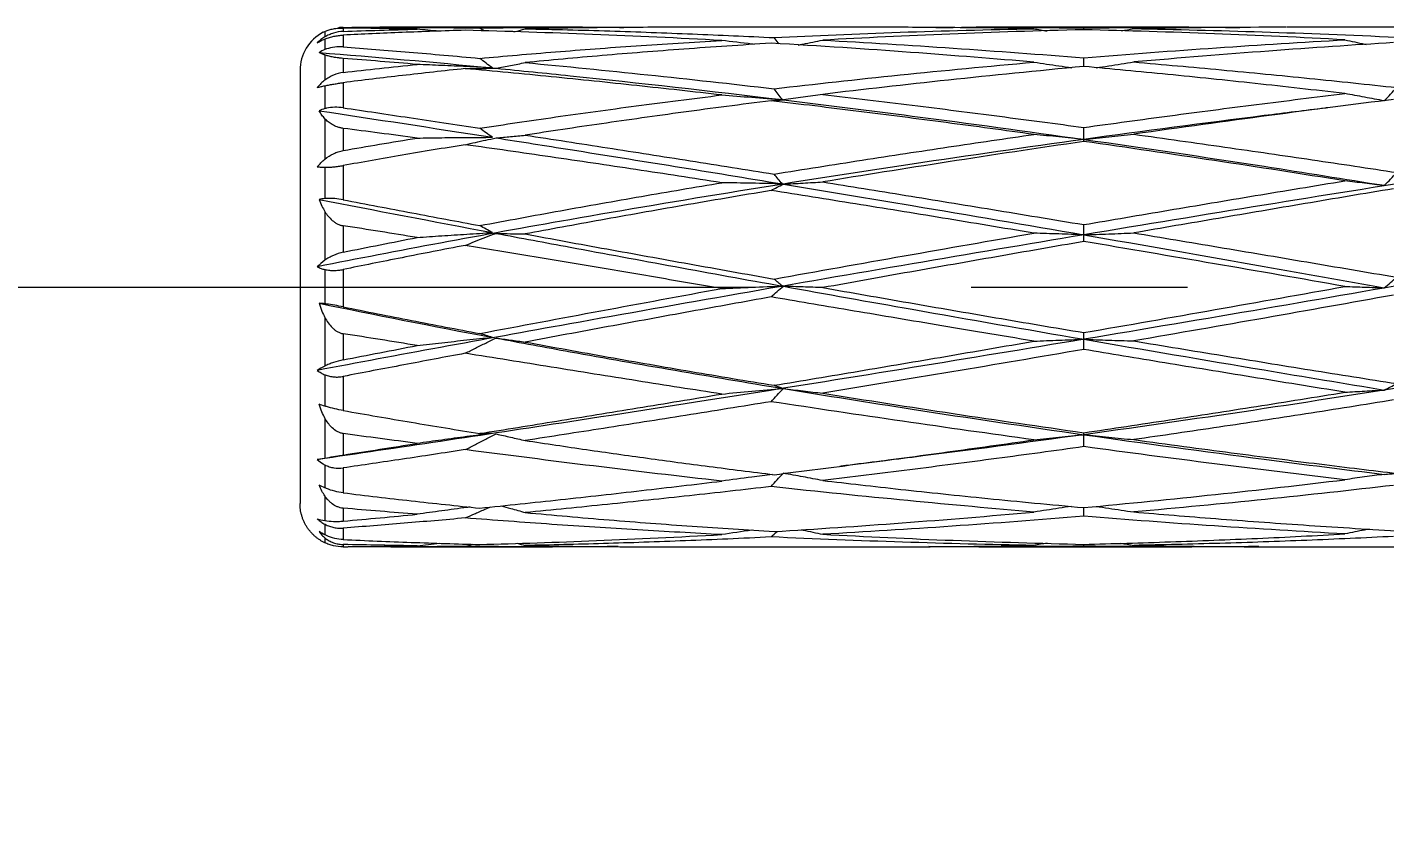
# Model space of a CAD drawing. Extents: x 1661 to 2451, y 0 to 579.
# Drawn here: x 2073.04 to 2088.73, y 518.36 to 527.72 of the extents above; entities that cross this region are included whole.
import ezdxf

# ---------------------------------------------------------------- set-up
doc = ezdxf.new("R2010")
doc.units = 0
doc.header["$LTSCALE"] = 10
doc.header["$MEASUREMENT"] = 0
doc.header["$PDMODE"] = 3
doc.header["$PDSIZE"] = -10
doc.linetypes.add('CENTER', pattern=[2, 1.25, -0.25, 0.25, -0.25])
doc.layers.get('0').update_dxf_attribs({"linetype": 'CONTINUOUS'})
doc.layers.get('DEFPOINTS').update_dxf_attribs({"linetype": 'CONTINUOUS'})
doc.layers.add('3', color=7, linetype='CONTINUOUS', true_color=0xffffff)
doc.layers.add('BODY', color=7, linetype='CONTINUOUS')
doc.styles.add('Daelim Dimension', font='')
doc.styles.get('Daelim Dimension').set_extended_font_data('나눔고딕')
doc.dimstyles.new('DEFAULT', dxfattribs={"dimscale": 2, "dimtxt": 2, "dimasz": 2, "dimexe": 0, "dimexo": 2, "dimgap": 1, "dimtad": 1, "dimdec": 0, "dimzin": 9, "dimdsep": 46, "dimtxsty": 'Daelim Dimension', "dimcen": 0.5, "dimclrd": 5, "dimclre": 5, "dimclrt": 256, "dimadec": 1, "dimazin": 0, "dimtfac": 1, "dimtdec": 0, "dimtix": 1, "dimtmove": 0, "dimatfit": 3, "dimfxl": 1, "dimtolj": 1, "dimtzin": 1, "dimlwd": 9, "dimlwe": 9, "dimarcsym": 0})

# ---------------------------------------------------------------- blocks, each defined once
blk = doc.blocks.new('*D14')
at = {"color": 5, "lineweight": 9, "ltscale": 0.5, "transparency": 16777216}
for p, q in [((2017.276, 520.671), (2017.276, 490.276)), ((2189.649, 520.674), (2189.649, 490.276)), ((2021.276, 492.276), (2185.649, 492.276))]:
    blk.add_line(p, q, dxfattribs=at)
at = {"color": 5, "ltscale": 0.5, "transparency": 16777216}
for points in [[(2021.276, 492.943), (2021.276, 491.609), (2017.276, 492.276)], [(2185.649, 492.943), (2185.649, 491.609), (2189.649, 492.276)]]:
    blk.add_solid(points, dxfattribs=at)
at = {"layer": 'DEFPOINTS', "color": 0, "ltscale": 0.5, "transparency": 16777216}
for p in [(2017.276, 524.671), (2189.649, 524.674), (2189.649, 492.276)]:
    blk.add_point(p, dxfattribs=at)
at = {"color": 7, "ltscale": 0.5, "transparency": 16777216, "insert": (2103.463, 499.67), "char_height": 10, "attachment_point": 5, "style": 'Daelim Dimension'}
blk.add_mtext('\\A1;172', dxfattribs=at)

msp = doc.modelspace()

# ---------------------------------------------------------------- linework, layer by layer
at = {"layer": '3', "color": 7, "linetype": 'Continuous', "lineweight": 18}
for p, q in [((2079.453, 527.722), (2077.112, 527.722)), ((2082.813, 527.722), (2080.533, 527.722)), ((2086.461, 527.722), (2084.004, 527.722)), ((2090.064, 527.722), (2087.589, 527.722)), ((2076.189, 527.222), (2076.189, 522.222)), ((2077.239, 521.722), (2079.106, 521.722)), ((2080.431, 521.722), (2082.906, 521.722)), ((2084.034, 521.722), (2086.497, 521.722)), ((2087.683, 521.722), (2089.962, 521.722))]:
    msp.add_line(p, q, dxfattribs=at)
at = {"layer": '3', "color": 7, "linetype": 'Continuous', "lineweight": 13}
for p, q in [((2076.476, 527.586), (2076.476, 527.464)), ((2076.689, 527.631), (2076.689, 527.496)), ((2076.689, 527.082), (2076.689, 526.792)), ((2076.476, 527.047), (2076.476, 526.782)), ((2076.689, 526.125), (2076.689, 525.73)), ((2076.476, 526.105), (2076.476, 525.743)), ((2076.476, 524.924), (2076.476, 524.528)), ((2076.689, 524.925), (2076.689, 524.493)), ((2076.476, 523.709), (2076.476, 523.346)), ((2076.689, 523.69), (2076.689, 523.296)), ((2076.476, 521.983), (2076.476, 521.86)), ((2076.689, 521.938), (2076.689, 521.806))]:
    msp.add_line(p, q, dxfattribs=at)
at = {"layer": '3', "color": 7, "linetype": 'Continuous', "lineweight": 18}
msp.add_arc((2076.689, 527.222), 0.5, 117.8775, 180, dxfattribs=at)
for points, knots in [([(2076.476, 527.674), (2076.488, 527.679), (2076.5, 527.684), (2076.529, 527.693), (2076.544, 527.698), (2076.57, 527.703), (2076.579, 527.705), (2076.599, 527.708), (2076.609, 527.709), (2076.625, 527.711), (2076.63, 527.711), (2076.642, 527.712), (2076.647, 527.712), (2076.664, 527.713), (2076.676, 527.713), (2076.689, 527.713)], [0, 0, 0, 0, 0.25, 0.25, 0.5, 0.5, 0.625, 0.625, 0.75, 0.75, 0.8125, 0.8125, 0.875, 0.875, 1, 1, 1, 1]), ([(2078.267, 527.713), (2078.55, 527.718), (2079.09, 527.723), (2079.662, 527.722), (2079.932, 527.721)], [0, 0, 0, 0, 0.540139, 1, 1, 1, 1]), ([(2080.533, 527.722), (2080.241, 527.722), (2079.643, 527.719), (2079.078, 527.71), (2078.792, 527.704)], [0, 0, 0, 0, 0.474548, 1, 1, 1, 1]), ([(2084.671, 527.705), (2084.318, 527.712), (2083.691, 527.72), (2083.082, 527.722), (2082.815, 527.722)], [0, 0, 0, 0, 0.556004, 1, 1, 1, 1]), ([(2083.538, 527.721), (2083.605, 527.721), (2083.671, 527.721), (2084.241, 527.723), (2084.744, 527.72), (2085.247, 527.714)], [0, 0, 0, 0, 0.117314, 0.117314, 1, 1, 1, 1]), ([(2085.247, 527.714), (2085.769, 527.721), (2086.372, 527.723), (2086.962, 527.721), (2087.05, 527.72)], [0, 0, 0, 0, 0.849617, 1, 1, 1, 1]), ([(2087.58, 527.722), (2087.508, 527.722), (2086.937, 527.721), (2086.349, 527.715), (2085.824, 527.706)], [0, 0, 0, 0, 0.126638, 1, 1, 1, 1]), ([(2076.389, 527.543), (2076.402, 527.551), (2076.43, 527.567), (2076.461, 527.58), (2076.476, 527.586)], [0, 0, 0, 0, 0.513813, 1, 1, 1, 1]), ([(2076.689, 527.674), (2076.649, 527.672), (2076.612, 527.666), (2076.567, 527.652), (2076.559, 527.649), (2076.541, 527.642), (2076.516, 527.632), (2076.492, 527.619), (2076.476, 527.61)], [0, 0, 0, 0, 0.5, 0.5, 0.625, 0.625, 0.75, 1, 1, 1, 1]), ([(2076.476, 527.586), (2076.477, 527.586), (2076.494, 527.593), (2076.529, 527.605), (2076.581, 527.618), (2076.635, 527.627), (2076.671, 527.63), (2076.689, 527.631)], [0, 0, 0, 0, 0.013264, 0.259948, 0.506632, 0.753316, 1, 1, 1, 1]), ([(2081.442, 527.524), (2081.432, 527.525), (2081.304, 527.541), (2081.178, 527.556), (2081.062, 527.57)], [0, 0, 0, 0, 0.081542, 1, 1, 1, 1]), ([(2081.725, 527.532), (2081.722, 527.536), (2081.703, 527.559), (2081.684, 527.582), (2081.668, 527.602)], [0, 0, 0, 0, 0.164686, 1, 1, 1, 1]), ([(2081.946, 527.517), (2081.964, 527.521), (2082.059, 527.539), (2082.154, 527.558), (2082.23, 527.573)], [0, 0, 0, 0, 0.199318, 1, 1, 1, 1]), ([(2082.23, 527.573), (2082.733, 527.546), (2083.235, 527.515), (2084.241, 527.446), (2084.744, 527.409), (2085.247, 527.369)], [0, 0, 0, 0, 0.5, 0.5, 1, 1, 1, 1]), ([(2088.265, 527.577), (2088.341, 527.561), (2088.423, 527.543), (2088.506, 527.525), (2088.512, 527.524)], [0, 0, 0, 0, 0.920517, 1, 1, 1, 1]), ([(2076.476, 527.402), (2076.464, 527.406), (2076.44, 527.415), (2076.419, 527.425), (2076.409, 527.43)], [0, 0, 0, 0, 0.477555, 1, 1, 1, 1]), ([(2076.689, 527.496), (2076.656, 527.499), (2076.589, 527.497), (2076.519, 527.48), (2076.483, 527.467), (2076.476, 527.464)], [0, 0, 0, 0, 0.451282, 0.902564, 1, 1, 1, 1]), ([(2076.689, 527.362), (2076.676, 527.363), (2076.664, 527.364), (2076.647, 527.366), (2076.642, 527.367), (2076.63, 527.368), (2076.625, 527.369), (2076.598, 527.372), (2076.579, 527.376), (2076.553, 527.381), (2076.545, 527.383), (2076.529, 527.387), (2076.522, 527.389), (2076.5, 527.394), (2076.488, 527.398), (2076.476, 527.402)], [0, 0, 0, 0, 0.125, 0.125, 0.1875, 0.1875, 0.25, 0.25, 0.5, 0.5, 0.625, 0.625, 0.75, 0.75, 1, 1, 1, 1]), ([(2085.248, 527.269), (2085.248, 527.279), (2085.247, 527.313), (2085.247, 527.346), (2085.247, 527.369)], [0, 0, 0, 0, 0.323025, 1, 1, 1, 1]), ([(2078.457, 527.248), (2078.739, 527.221), (2079.813, 527.113), (2080.929, 526.987), (2081.763, 526.886)], [0, 0, 0, 0, 0.265195, 1, 1, 1, 1]), ([(2084.671, 527.319), (2084.768, 527.305), (2084.913, 527.283), (2085.058, 527.262), (2085.107, 527.254)], [0, 0, 0, 0, 0.66221, 1, 1, 1, 1]), ([(2085.391, 527.255), (2085.439, 527.262), (2085.583, 527.283), (2085.727, 527.306), (2085.824, 527.321)], [0, 0, 0, 0, 0.333333, 1, 1, 1, 1]), ([(2076.689, 527.201), (2076.649, 527.196), (2076.612, 527.186), (2076.567, 527.166), (2076.559, 527.162), (2076.541, 527.153), (2076.516, 527.139), (2076.492, 527.123), (2076.476, 527.111)], [0, 0, 0, 0, 0.5, 0.5, 0.625, 0.625, 0.75, 1, 1, 1, 1]), ([(2076.476, 527.047), (2076.477, 527.047), (2076.494, 527.05), (2076.529, 527.057), (2076.581, 527.066), (2076.635, 527.075), (2076.671, 527.08), (2076.689, 527.082)], [0, 0, 0, 0, 0.013264, 0.259948, 0.506632, 0.753316, 1, 1, 1, 1]), ([(2076.389, 527.026), (2076.402, 527.03), (2076.43, 527.037), (2076.461, 527.043), (2076.476, 527.047)], [0, 0, 0, 0, 0.513813, 1, 1, 1, 1]), ([(2076.476, 526.666), (2076.464, 526.679), (2076.44, 526.708), (2076.419, 526.741), (2076.409, 526.758)], [0, 0, 0, 0, 0.477584, 1, 1, 1, 1]), ([(2076.689, 526.792), (2076.656, 526.797), (2076.589, 526.801), (2076.519, 526.792), (2076.483, 526.783), (2076.476, 526.782)], [0, 0, 0, 0, 0.451282, 0.902564, 1, 1, 1, 1]), ([(2081.775, 526.885), (2082.267, 526.825), (2083.419, 526.68), (2084.585, 526.521), (2085.247, 526.427)], [0, 0, 0, 0, 0.431523, 1, 1, 1, 1]), ([(2088.039, 526.788), (2087.804, 526.76), (2086.879, 526.646), (2085.944, 526.523), (2085.247, 526.427)], [0, 0, 0, 0, 0.254705, 1, 1, 1, 1]), ([(2076.689, 526.554), (2076.676, 526.556), (2076.664, 526.558), (2076.647, 526.562), (2076.642, 526.564), (2076.63, 526.567), (2076.625, 526.569), (2076.598, 526.579), (2076.579, 526.588), (2076.553, 526.603), (2076.545, 526.608), (2076.529, 526.619), (2076.522, 526.625), (2076.5, 526.642), (2076.488, 526.654), (2076.476, 526.666)], [0, 0, 0, 0, 0.125, 0.125, 0.1875, 0.1875, 0.25, 0.25, 0.5, 0.5, 0.625, 0.625, 0.75, 0.75, 1, 1, 1, 1]), ([(2094.189, 526.726), (2093.269, 526.592), (2091.069, 526.264), (2088.001, 525.779), (2085.944, 525.441), (2085.247, 525.325)], [0, 0, 0, 0, 0.344616, 0.778007, 1, 1, 1, 1]), ([(2085.247, 526.427), (2084.584, 526.335), (2082.561, 526.044), (2079.52, 525.551), (2077.313, 525.14), (2076.389, 524.956)], [0, 0, 0, 0, 0.213589, 0.651474, 1, 1, 1, 1]), ([(2078.457, 526.444), (2078.739, 526.4), (2079.813, 526.231), (2080.929, 526.05), (2081.763, 525.913)], [0, 0, 0, 0, 0.265195, 1, 1, 1, 1]), ([(2085.247, 526.427), (2085.943, 526.327), (2087.109, 526.154), (2088.26, 525.97), (2088.72, 525.894)], [0, 0, 0, 0, 0.596971, 1, 1, 1, 1]), ([(2076.476, 526.198), (2076.507, 526.223), (2076.54, 526.245), (2076.585, 526.266), (2076.594, 526.27), (2076.612, 526.278), (2076.621, 526.281), (2076.65, 526.291), (2076.669, 526.296), (2076.689, 526.299)], [0, 0, 0, 0, 0.5, 0.5, 0.625, 0.625, 0.75, 0.75, 1, 1, 1, 1]), ([(2076.389, 526.111), (2076.402, 526.109), (2076.43, 526.106), (2076.461, 526.105), (2076.476, 526.105)], [0, 0, 0, 0, 0.513813, 1, 1, 1, 1]), ([(2076.476, 526.105), (2076.477, 526.105), (2076.494, 526.105), (2076.529, 526.106), (2076.581, 526.109), (2076.635, 526.116), (2076.671, 526.121), (2076.689, 526.125)], [0, 0, 0, 0, 0.013264, 0.259948, 0.506632, 0.753316, 1, 1, 1, 1]), ([(2081.775, 525.911), (2082.267, 525.83), (2083.419, 525.638), (2084.585, 525.439), (2085.247, 525.325)], [0, 0, 0, 0, 0.431523, 1, 1, 1, 1]), ([(2076.409, 525.734), (2076.419, 525.707), (2076.44, 525.658), (2076.464, 525.614), (2076.476, 525.594)], [0, 0, 0, 0, 0.522416, 1, 1, 1, 1]), ([(2076.689, 525.73), (2076.656, 525.736), (2076.589, 525.745), (2076.519, 525.746), (2076.483, 525.744), (2076.476, 525.743)], [0, 0, 0, 0, 0.451282, 0.902564, 1, 1, 1, 1]), ([(2094.189, 525.7), (2093.269, 525.526), (2091.069, 525.121), (2088.001, 524.583), (2085.944, 524.235), (2085.247, 524.119)], [0, 0, 0, 0, 0.344616, 0.778007, 1, 1, 1, 1]), ([(2076.476, 525.594), (2076.488, 525.576), (2076.5, 525.558), (2076.529, 525.524), (2076.544, 525.507), (2076.57, 525.485), (2076.579, 525.478), (2076.599, 525.464), (2076.609, 525.458), (2076.625, 525.45), (2076.63, 525.447), (2076.642, 525.443), (2076.647, 525.44), (2076.664, 525.435), (2076.676, 525.432), (2076.689, 525.43)], [0, 0, 0, 0, 0.25, 0.25, 0.5, 0.5, 0.625, 0.625, 0.75, 0.75, 0.8125, 0.8125, 0.875, 0.875, 1, 1, 1, 1]), ([(2078.457, 525.342), (2078.739, 525.289), (2079.813, 525.088), (2080.929, 524.883), (2081.763, 524.733)], [0, 0, 0, 0, 0.265195, 1, 1, 1, 1]), ([(2081.668, 524.814), (2082.169, 524.905), (2082.669, 524.994), (2083.67, 525.17), (2084.171, 525.258), (2084.671, 525.344)], [0, 0, 0, 0, 0.5, 0.5, 1, 1, 1, 1]), ([(2085.247, 525.325), (2084.584, 525.214), (2082.561, 524.873), (2079.52, 524.34), (2077.313, 523.934), (2076.389, 523.76)], [0, 0, 0, 0, 0.213589, 0.651474, 1, 1, 1, 1]), ([(2085.247, 525.325), (2085.943, 525.205), (2087.109, 525.001), (2088.26, 524.796), (2088.72, 524.713)], [0, 0, 0, 0, 0.596971, 1, 1, 1, 1]), ([(2076.689, 525.125), (2076.649, 525.117), (2076.612, 525.104), (2076.567, 525.084), (2076.559, 525.08), (2076.541, 525.071), (2076.516, 525.057), (2076.492, 525.042), (2076.476, 525.031)], [0, 0, 0, 0, 0.5, 0.5, 0.625, 0.625, 0.75, 1, 1, 1, 1]), ([(2076.389, 524.956), (2076.402, 524.949), (2076.43, 524.937), (2076.461, 524.928), (2076.476, 524.924)], [0, 0, 0, 0, 0.513813, 1, 1, 1, 1]), ([(2076.476, 524.924), (2076.477, 524.924), (2076.494, 524.92), (2076.529, 524.915), (2076.581, 524.912), (2076.635, 524.916), (2076.671, 524.921), (2076.689, 524.925)], [0, 0, 0, 0, 0.013264, 0.259948, 0.506632, 0.753316, 1, 1, 1, 1]), ([(2078.267, 524.185), (2078.732, 524.274), (2079.198, 524.361), (2080.13, 524.534), (2080.596, 524.62), (2081.062, 524.705)], [0, 0, 0, 0, 0.5, 0.5, 1, 1, 1, 1]), ([(2081.775, 524.731), (2082.267, 524.642), (2083.419, 524.437), (2084.585, 524.233), (2085.247, 524.119)], [0, 0, 0, 0, 0.431523, 1, 1, 1, 1]), ([(2076.409, 524.535), (2076.419, 524.503), (2076.44, 524.446), (2076.464, 524.394), (2076.476, 524.371)], [0, 0, 0, 0, 0.522416, 1, 1, 1, 1]), ([(2076.689, 524.493), (2076.656, 524.5), (2076.589, 524.512), (2076.519, 524.523), (2076.483, 524.527), (2076.476, 524.528)], [0, 0, 0, 0, 0.451282, 0.902564, 1, 1, 1, 1]), ([(2094.189, 524.505), (2093.269, 524.321), (2091.069, 523.909), (2088.001, 523.41), (2085.944, 523.113), (2085.247, 523.017)], [0, 0, 0, 0, 0.344616, 0.778007, 1, 1, 1, 1]), ([(2076.476, 524.371), (2076.488, 524.35), (2076.5, 524.329), (2076.529, 524.289), (2076.544, 524.271), (2076.57, 524.245), (2076.579, 524.236), (2076.599, 524.221), (2076.609, 524.214), (2076.625, 524.205), (2076.63, 524.202), (2076.642, 524.197), (2076.647, 524.194), (2076.664, 524.188), (2076.676, 524.185), (2076.689, 524.183)], [0, 0, 0, 0, 0.25, 0.25, 0.5, 0.5, 0.625, 0.625, 0.75, 0.75, 0.8125, 0.8125, 0.875, 0.875, 1, 1, 1, 1]), ([(2085.247, 524.119), (2084.584, 524.008), (2082.561, 523.675), (2079.52, 523.194), (2077.313, 522.864), (2076.389, 522.73)], [0, 0, 0, 0, 0.213589, 0.651474, 1, 1, 1, 1]), ([(2078.457, 524.133), (2078.739, 524.08), (2079.813, 523.882), (2080.929, 523.689), (2081.763, 523.552)], [0, 0, 0, 0, 0.265195, 1, 1, 1, 1]), ([(2085.247, 524.119), (2085.943, 523.999), (2087.109, 523.801), (2088.26, 523.609), (2088.72, 523.533)], [0, 0, 0, 0, 0.596971, 1, 1, 1, 1]), ([(2076.389, 523.76), (2076.402, 523.749), (2076.43, 523.73), (2076.461, 523.715), (2076.476, 523.709)], [0, 0, 0, 0, 0.513813, 1, 1, 1, 1]), ([(2076.689, 523.881), (2076.649, 523.873), (2076.612, 523.863), (2076.567, 523.848), (2076.559, 523.845), (2076.541, 523.838), (2076.516, 523.828), (2076.492, 523.817), (2076.476, 523.81)], [0, 0, 0, 0, 0.5, 0.5, 0.625, 0.625, 0.75, 1, 1, 1, 1]), ([(2076.476, 523.709), (2076.477, 523.708), (2076.494, 523.702), (2076.529, 523.691), (2076.581, 523.683), (2076.635, 523.682), (2076.671, 523.686), (2076.689, 523.69)], [0, 0, 0, 0, 0.013264, 0.259948, 0.506632, 0.753316, 1, 1, 1, 1]), ([(2081.775, 523.55), (2082.267, 523.469), (2083.419, 523.285), (2084.585, 523.112), (2085.247, 523.017)], [0, 0, 0, 0, 0.431523, 1, 1, 1, 1]), ([(2082.23, 523.496), (2082.733, 523.415), (2083.235, 523.337), (2084.241, 523.185), (2084.744, 523.112), (2085.247, 523.04)], [0, 0, 0, 0, 0.5, 0.5, 1, 1, 1, 1]), ([(2076.476, 523.209), (2076.464, 523.232), (2076.44, 523.281), (2076.419, 523.337), (2076.409, 523.368)], [0, 0, 0, 0, 0.477588, 1, 1, 1, 1]), ([(2076.689, 523.296), (2076.656, 523.302), (2076.589, 523.316), (2076.519, 523.334), (2076.483, 523.345), (2076.476, 523.346)], [0, 0, 0, 0, 0.451282, 0.902564, 1, 1, 1, 1]), ([(2076.689, 523.029), (2076.676, 523.031), (2076.664, 523.034), (2076.647, 523.039), (2076.642, 523.042), (2076.63, 523.047), (2076.625, 523.049), (2076.598, 523.064), (2076.579, 523.079), (2076.553, 523.103), (2076.545, 523.112), (2076.529, 523.13), (2076.522, 523.14), (2076.5, 523.168), (2076.488, 523.188), (2076.476, 523.209)], [0, 0, 0, 0, 0.125, 0.125, 0.1875, 0.1875, 0.25, 0.25, 0.5, 0.5, 0.625, 0.625, 0.75, 0.75, 1, 1, 1, 1]), ([(2085.247, 523.017), (2084.584, 522.926), (2083.645, 522.802), (2082.716, 522.687), (2082.444, 522.654)], [0, 0, 0, 0, 0.7067, 1, 1, 1, 1]), ([(2085.247, 523.017), (2085.943, 522.918), (2087.109, 522.759), (2088.26, 522.615), (2088.72, 522.559)], [0, 0, 0, 0, 0.596971, 1, 1, 1, 1]), ([(2076.389, 522.73), (2076.41, 522.711), (2076.438, 522.689), (2076.469, 522.672), (2076.476, 522.668)], [0, 0, 0, 0, 0.778181, 1, 1, 1, 1]), ([(2076.476, 522.746), (2076.507, 522.752), (2076.54, 522.758), (2076.585, 522.765), (2076.594, 522.767), (2076.612, 522.77), (2076.621, 522.771), (2076.65, 522.776), (2076.669, 522.779), (2076.689, 522.782)], [0, 0, 0, 0, 0.5, 0.5, 0.625, 0.625, 0.75, 0.75, 1, 1, 1, 1]), ([(2076.476, 522.668), (2076.493, 522.66), (2076.509, 522.653), (2076.535, 522.644), (2076.544, 522.642), (2076.562, 522.637), (2076.571, 522.636), (2076.616, 522.628), (2076.652, 522.628), (2076.689, 522.633)], [0, 0, 0, 0, 0.25, 0.25, 0.375, 0.375, 0.5, 0.5, 1, 1, 1, 1]), ([(2081.648, 522.558), (2081.569, 522.548), (2081.372, 522.523), (2081.178, 522.497), (2081.062, 522.481)], [0, 0, 0, 0, 0.402785, 1, 1, 1, 1]), ([(2076.476, 522.309), (2076.464, 522.326), (2076.44, 522.366), (2076.419, 522.411), (2076.409, 522.435)], [0, 0, 0, 0, 0.477615, 1, 1, 1, 1]), ([(2076.689, 522.346), (2076.656, 522.35), (2076.589, 522.362), (2076.519, 522.385), (2076.483, 522.4), (2076.476, 522.403)], [0, 0, 0, 0, 0.451282, 0.902564, 1, 1, 1, 1]), ([(2076.689, 522.168), (2076.676, 522.169), (2076.664, 522.171), (2076.647, 522.175), (2076.642, 522.177), (2076.63, 522.181), (2076.625, 522.183), (2076.598, 522.194), (2076.579, 522.205), (2076.553, 522.225), (2076.545, 522.232), (2076.529, 522.246), (2076.522, 522.253), (2076.5, 522.276), (2076.488, 522.292), (2076.476, 522.309)], [0, 0, 0, 0, 0.125, 0.125, 0.1875, 0.1875, 0.25, 0.25, 0.5, 0.5, 0.625, 0.625, 0.75, 0.75, 1, 1, 1, 1]), ([(2078.513, 522.196), (2078.55, 522.186), (2078.642, 522.16), (2078.735, 522.134), (2078.792, 522.118)], [0, 0, 0, 0, 0.398349, 1, 1, 1, 1]), ([(2085.104, 522.189), (2085.056, 522.182), (2084.912, 522.16), (2084.768, 522.138), (2084.671, 522.123)], [0, 0, 0, 0, 0.333943, 1, 1, 1, 1]), ([(2085.388, 522.189), (2085.437, 522.182), (2085.582, 522.161), (2085.727, 522.139), (2085.824, 522.125)], [0, 0, 0, 0, 0.33757, 1, 1, 1, 1]), ([(2076.389, 522.045), (2076.402, 522.033), (2076.43, 522.01), (2076.461, 521.991), (2076.476, 521.983)], [0, 0, 0, 0, 0.513813, 1, 1, 1, 1]), ([(2078.155, 522.181), (2078.142, 522.18), (2078.032, 522.165), (2077.826, 522.137), (2077.637, 522.111), (2077.544, 522.098)], [0, 0, 0, 0, 0.061239, 0.53062, 1, 1, 1, 1]), ([(2078.098, 522.055), (2078.137, 522.072), (2078.215, 522.107), (2078.313, 522.15), (2078.371, 522.175), (2078.39, 522.183)], [0, 0, 0, 0, 0.408215, 0.816431, 1, 1, 1, 1]), ([(2085.248, 522.075), (2085.248, 522.098), (2085.247, 522.131), (2085.247, 522.165), (2085.247, 522.175)], [0, 0, 0, 0, 0.67698, 1, 1, 1, 1]), ([(2076.409, 521.898), (2076.419, 521.884), (2076.44, 521.858), (2076.464, 521.835), (2076.476, 521.825)], [0, 0, 0, 0, 0.522385, 1, 1, 1, 1]), ([(2076.476, 522.025), (2076.507, 522.02), (2076.54, 522.017), (2076.585, 522.015), (2076.594, 522.015), (2076.612, 522.015), (2076.621, 522.015), (2076.65, 522.016), (2076.669, 522.017), (2076.689, 522.019)], [0, 0, 0, 0, 0.5, 0.5, 0.625, 0.625, 0.75, 0.75, 1, 1, 1, 1]), ([(2076.476, 521.983), (2076.477, 521.983), (2076.494, 521.974), (2076.529, 521.958), (2076.581, 521.944), (2076.635, 521.936), (2076.671, 521.937), (2076.689, 521.938)], [0, 0, 0, 0, 0.013264, 0.259948, 0.506632, 0.753316, 1, 1, 1, 1]), ([(2081.416, 521.916), (2081.414, 521.915), (2081.296, 521.898), (2081.178, 521.881), (2081.062, 521.863)], [0, 0, 0, 0, 0.015445, 1, 1, 1, 1]), ([(2081.633, 521.836), (2081.656, 521.857), (2081.679, 521.879), (2081.703, 521.901), (2081.703, 521.901)], [0, 0, 0, 0, 0.98875, 1, 1, 1, 1]), ([(2081.982, 521.92), (2081.989, 521.919), (2082.071, 521.901), (2082.154, 521.883), (2082.23, 521.867)], [0, 0, 0, 0, 0.080643, 1, 1, 1, 1]), ([(2088.549, 521.926), (2088.53, 521.923), (2088.436, 521.905), (2088.341, 521.886), (2088.265, 521.871)], [0, 0, 0, 0, 0.198999, 1, 1, 1, 1]), ([(2076.689, 521.806), (2076.656, 521.808), (2076.589, 521.817), (2076.519, 521.84), (2076.483, 521.857), (2076.476, 521.86)], [0, 0, 0, 0, 0.451282, 0.902564, 1, 1, 1, 1]), ([(2076.476, 521.825), (2076.488, 521.816), (2076.5, 521.807), (2076.529, 521.79), (2076.544, 521.782), (2076.57, 521.771), (2076.579, 521.768), (2076.599, 521.762), (2076.609, 521.759), (2076.625, 521.756), (2076.63, 521.755), (2076.642, 521.753), (2076.647, 521.752), (2076.664, 521.75), (2076.676, 521.749), (2076.689, 521.749)], [0, 0, 0, 0, 0.25, 0.25, 0.5, 0.5, 0.625, 0.625, 0.75, 0.75, 0.8125, 0.8125, 0.875, 0.875, 1, 1, 1, 1]), ([(2076.689, 521.723), (2076.649, 521.723), (2076.612, 521.727), (2076.567, 521.737), (2076.559, 521.739), (2076.541, 521.744), (2076.516, 521.752), (2076.492, 521.762), (2076.476, 521.769)], [0, 0, 0, 0, 0.5, 0.5, 0.625, 0.625, 0.75, 1, 1, 1, 1]), ([(2078.098, 521.727), (2077.846, 521.724), (2077.38, 521.721), (2076.945, 521.722), (2076.745, 521.724)], [0, 0, 0, 0, 0.522253, 1, 1, 1, 1]), ([(2079.864, 521.725), (2079.78, 521.724), (2079.204, 521.721), (2078.614, 521.722), (2078.098, 521.727)], [0, 0, 0, 0, 0.14555, 1, 1, 1, 1]), ([(2078.792, 521.737), (2079.282, 521.728), (2079.829, 521.722), (2080.369, 521.722), (2080.431, 521.722)], [0, 0, 0, 0, 0.885862, 1, 1, 1, 1]), ([(2082.23, 521.867), (2082.733, 521.84), (2083.235, 521.816), (2084.241, 521.778), (2084.744, 521.762), (2085.247, 521.75)], [0, 0, 0, 0, 0.5, 0.5, 1, 1, 1, 1]), ([(2082.909, 521.722), (2083.158, 521.722), (2083.742, 521.724), (2084.332, 521.732), (2084.671, 521.738)], [0, 0, 0, 0, 0.428551, 1, 1, 1, 1]), ([(2085.248, 521.73), (2084.908, 521.725), (2084.309, 521.721), (2083.715, 521.722), (2083.457, 521.724)], [0, 0, 0, 0, 0.564389, 1, 1, 1, 1]), ([(2087.268, 521.725), (2086.957, 521.722), (2086.305, 521.72), (2085.612, 521.725), (2085.248, 521.73)], [0, 0, 0, 0, 0.488152, 1, 1, 1, 1])]:
    msp.add_open_spline(points, degree=3, knots=knots, dxfattribs=at)
for points, degree in [([(2076.689, 527.721), (2076.67, 527.721), (2076.652, 527.719), (2076.633, 527.717)], 3), ([(2076.689, 527.721), (2076.948, 527.722), (2077.47, 527.722), (2078, 527.717), (2078.267, 527.713)], 3), ([(2077.544, 527.7), (2077.399, 527.702), (2077.112, 527.708), (2076.829, 527.712), (2076.689, 527.713)], 3), ([(2076.689, 527.674), (2076.826, 527.679), (2077.105, 527.688), (2077.396, 527.696), (2077.544, 527.7)], 3), ([(2078.098, 527.687), (2077.848, 527.68), (2077.364, 527.663), (2076.909, 527.642), (2076.689, 527.631)], 3), ([(2077.792, 527.676), (2077.708, 527.684), (2077.626, 527.692), (2077.544, 527.7)], 3), ([(2081.062, 527.57), (2080.562, 527.596), (2079.568, 527.643), (2078.586, 527.674), (2078.098, 527.687)], 3), ([(2078.316, 527.68), (2078.3, 527.691), (2078.283, 527.702), (2078.267, 527.713)], 3), ([(2078.66, 527.669), (2078.704, 527.681), (2078.747, 527.692), (2078.792, 527.704)], 3), ([(2078.792, 527.704), (2079.12, 527.698), (2079.771, 527.681), (2080.727, 527.646), (2081.356, 527.618), (2081.668, 527.602)], 3), ([(2081.668, 527.602), (2082.138, 527.626), (2083.108, 527.668), (2084.14, 527.695), (2084.671, 527.705)], 3), ([(2085.248, 527.693), (2084.719, 527.681), (2083.687, 527.647), (2082.707, 527.6), (2082.23, 527.573)], 3), ([(2084.671, 527.705), (2084.721, 527.697), (2084.772, 527.688), (2084.822, 527.679)], 3), ([(2085.247, 527.693), (2085.247, 527.7), (2085.247, 527.707), (2085.247, 527.714)], 3), ([(2088.265, 527.577), (2087.26, 527.631), (2086.254, 527.67), (2085.248, 527.693)], 3), ([(2085.681, 527.681), (2085.729, 527.689), (2085.776, 527.697), (2085.824, 527.706)], 3), ([(2085.824, 527.706), (2086.308, 527.697), (2087.298, 527.673), (2088.333, 527.633), (2088.862, 527.608)], 3), ([(2076.476, 527.61), (2076.446, 527.592), (2076.416, 527.57), (2076.389, 527.543)], 3), ([(2076.455, 527.664), (2076.462, 527.668), (2076.469, 527.671), (2076.476, 527.674)], 3), ([(2078.267, 527.363), (2078.549, 527.389), (2079.133, 527.439), (2080.063, 527.509), (2080.723, 527.55), (2081.062, 527.57)], 3), ([(2081.633, 527.538), (2081.287, 527.516), (2080.616, 527.471), (2079.671, 527.396), (2079.078, 527.342), (2078.792, 527.314)], 3), ([(2084.671, 527.319), (2084.227, 527.357), (2083.276, 527.433), (2082.201, 527.505), (2081.633, 527.538)], 3), ([(2085.247, 527.369), (2085.766, 527.412), (2086.788, 527.489), (2087.778, 527.55), (2088.265, 527.577)], 3), ([(2088.827, 527.545), (2088.365, 527.517), (2087.403, 527.452), (2086.363, 527.368), (2085.824, 527.321)], 3), ([(2076.476, 527.464), (2076.453, 527.455), (2076.43, 527.443), (2076.409, 527.43)], 3), ([(2076.409, 527.43), (2077.053, 527.379), (2077.722, 527.32), (2078.412, 527.253)], 3), ([(2076.689, 527.496), (2076.934, 527.477), (2077.443, 527.436), (2077.986, 527.389), (2078.267, 527.363)], 3), ([(2077.544, 527.293), (2077.401, 527.305), (2077.115, 527.329), (2076.831, 527.351), (2076.689, 527.362)], 3), ([(2076.689, 527.201), (2076.826, 527.216), (2077.105, 527.248), (2077.396, 527.278), (2077.544, 527.293)], 3), ([(2078.098, 527.245), (2077.849, 527.218), (2077.365, 527.165), (2076.91, 527.11), (2076.689, 527.082)], 3), ([(2078.412, 527.253), (2078.313, 527.258), (2078.115, 527.268), (2077.826, 527.281), (2077.637, 527.289), (2077.544, 527.293)], 3), ([(2078.098, 527.245), (2078.137, 527.245), (2078.215, 527.246), (2078.334, 527.248), (2078.416, 527.248), (2078.457, 527.248)], 3), ([(2081.062, 526.94), (2080.738, 526.977), (2080.086, 527.049), (2079.091, 527.152), (2078.43, 527.215), (2078.098, 527.245)], 3), ([(2078.412, 527.253), (2078.388, 527.271), (2078.339, 527.307), (2078.291, 527.345), (2078.267, 527.363)], 3), ([(2078.457, 527.248), (2078.512, 527.259), (2078.623, 527.281), (2078.735, 527.303), (2078.792, 527.314)], 3), ([(2078.792, 527.314), (2079.257, 527.27), (2080.201, 527.176), (2081.175, 527.069), (2081.668, 527.012)], 3), ([(2081.668, 527.012), (2082.138, 527.067), (2083.108, 527.173), (2084.14, 527.272), (2084.671, 527.319)], 3), ([(2085.248, 527.269), (2084.707, 527.218), (2083.664, 527.113), (2082.695, 527.003), (2082.23, 526.947)], 3), ([(2088.265, 526.956), (2087.914, 526.997), (2087.223, 527.075), (2086.212, 527.179), (2085.565, 527.24), (2085.248, 527.269)], 3), ([(2085.824, 527.321), (2086.161, 527.292), (2086.837, 527.232), (2087.858, 527.133), (2088.528, 527.062), (2088.862, 527.026)], 3), ([(2076.476, 527.111), (2076.446, 527.087), (2076.416, 527.059), (2076.389, 527.026)], 3), ([(2078.267, 526.556), (2078.55, 526.6), (2079.135, 526.686), (2080.065, 526.814), (2080.723, 526.898), (2081.062, 526.94)], 3), ([(2081.062, 526.94), (2081.178, 526.931), (2081.41, 526.914), (2081.645, 526.896), (2081.763, 526.886)], 3), ([(2081.763, 526.886), (2081.747, 526.907), (2081.715, 526.948), (2081.684, 526.991), (2081.668, 527.012)], 3), ([(2082.23, 526.947), (2082.154, 526.936), (2082.002, 526.915), (2081.851, 526.895), (2081.775, 526.885)], 3), ([(2082.23, 526.947), (2082.578, 526.906), (2083.266, 526.823), (2084.281, 526.694), (2084.929, 526.608), (2085.247, 526.565)], 3), ([(2085.247, 526.565), (2085.578, 526.611), (2086.242, 526.701), (2087.24, 526.831), (2087.921, 526.915), (2088.265, 526.956)], 3), ([(2088.72, 526.872), (2088.644, 526.886), (2088.493, 526.914), (2088.341, 526.942), (2088.265, 526.956)], 3), ([(2088.72, 526.872), (2088.745, 526.898), (2088.793, 526.949), (2088.839, 527), (2088.862, 527.026)], 3), ([(2076.476, 526.782), (2076.453, 526.776), (2076.43, 526.768), (2076.409, 526.758)], 3), ([(2076.409, 526.758), (2077.053, 526.662), (2077.722, 526.559), (2078.412, 526.451)], 3), ([(2076.689, 526.792), (2076.934, 526.756), (2077.443, 526.68), (2077.986, 526.599), (2078.267, 526.556)], 3), ([(2081.633, 526.873), (2081.285, 526.83), (2080.61, 526.741), (2079.664, 526.608), (2079.075, 526.52), (2078.792, 526.476)], 3), ([(2081.633, 526.873), (2081.656, 526.875), (2081.702, 526.879), (2081.75, 526.883), (2081.775, 526.885)], 3), ([(2084.671, 526.484), (2084.333, 526.531), (2083.657, 526.622), (2082.647, 526.751), (2081.971, 526.834), (2081.633, 526.873)], 3), ([(2088.827, 526.888), (2088.37, 526.831), (2087.412, 526.708), (2086.367, 526.564), (2085.824, 526.487)], 3), ([(2088.067, 526.792), (2088.032, 526.788)], 1), ([(2077.544, 526.442), (2077.396, 526.462), (2077.106, 526.501), (2076.826, 526.537), (2076.689, 526.554)], 3), ([(2076.689, 526.299), (2076.826, 526.323), (2077.106, 526.371), (2077.396, 526.418), (2077.544, 526.442)], 3), ([(2077.544, 526.442), (2077.637, 526.444), (2077.826, 526.447), (2078.115, 526.45), (2078.313, 526.451), (2078.412, 526.451)], 3), ([(2078.098, 526.366), (2078.137, 526.375), (2078.215, 526.393), (2078.334, 526.419), (2078.416, 526.436), (2078.457, 526.444)], 3), ([(2078.412, 526.451), (2078.388, 526.468), (2078.339, 526.503), (2078.291, 526.538), (2078.267, 526.556)], 3), ([(2078.457, 526.444), (2078.512, 526.449), (2078.623, 526.459), (2078.735, 526.47), (2078.792, 526.476)], 3), ([(2078.792, 526.476), (2079.108, 526.428), (2079.742, 526.33), (2080.696, 526.181), (2081.343, 526.078), (2081.668, 526.026)], 3), ([(2081.668, 526.026), (2082.01, 526.082), (2082.689, 526.189), (2083.686, 526.341), (2084.344, 526.437), (2084.671, 526.484)], 3), ([(2085.247, 526.427), (2085.152, 526.436), (2084.96, 526.456), (2084.768, 526.475), (2084.671, 526.484)], 3), ([(2085.247, 526.427), (2085.248, 526.449), (2085.248, 526.496), (2085.247, 526.542), (2085.247, 526.565)], 3), ([(2085.247, 526.427), (2085.343, 526.436), (2085.535, 526.455), (2085.727, 526.476), (2085.824, 526.487)], 3), ([(2085.248, 526.403), (2085.248, 526.407), (2085.247, 526.415), (2085.247, 526.423), (2085.247, 526.427)], 3), ([(2085.824, 526.487), (2086.182, 526.437), (2086.886, 526.338), (2087.891, 526.192), (2088.542, 526.094), (2088.862, 526.045)], 3), ([(2078.098, 526.366), (2077.847, 526.325), (2077.361, 526.244), (2076.907, 526.164), (2076.689, 526.125)], 3), ([(2081.062, 525.926), (2080.731, 525.978), (2080.071, 526.079), (2079.085, 526.226), (2078.427, 526.32), (2078.098, 526.366)], 3), ([(2085.248, 526.403), (2084.706, 526.324), (2083.661, 526.167), (2082.694, 526.012), (2082.23, 525.936)], 3), ([(2088.265, 525.948), (2087.26, 526.109), (2086.254, 526.261), (2085.248, 526.403)], 3), ([(2076.389, 526.111), (2076.416, 526.144), (2076.446, 526.174), (2076.476, 526.198)], 3), ([(2081.763, 525.913), (2081.747, 525.931), (2081.715, 525.969), (2081.684, 526.007), (2081.668, 526.026)], 3), ([(2088.72, 525.894), (2088.745, 525.919), (2088.793, 525.969), (2088.839, 526.02), (2088.862, 526.045)], 3), ([(2078.267, 525.432), (2078.577, 525.49), (2079.199, 525.605), (2080.135, 525.77), (2080.754, 525.875), (2081.062, 525.926)], 3), ([(2081.633, 525.837), (2081.281, 525.778), (2080.601, 525.662), (2079.655, 525.494), (2079.071, 525.387), (2078.792, 525.335)], 3), ([(2081.763, 525.913), (2081.645, 525.916), (2081.41, 525.921), (2081.178, 525.925), (2081.062, 525.926)], 3), ([(2081.633, 525.837), (2081.656, 525.85), (2081.702, 525.874), (2081.75, 525.899), (2081.775, 525.911)], 3), ([(2084.671, 525.344), (2084.311, 525.404), (2083.606, 525.521), (2082.604, 525.683), (2081.953, 525.787), (2081.633, 525.837)], 3), ([(2081.775, 525.911), (2081.851, 525.914), (2082.002, 525.923), (2082.154, 525.931), (2082.23, 525.936)], 3), ([(2082.23, 525.936), (2082.543, 525.886), (2083.184, 525.782), (2084.183, 525.619), (2084.887, 525.503), (2085.247, 525.443)], 3), ([(2085.247, 525.443), (2085.569, 525.498), (2086.222, 525.609), (2087.223, 525.777), (2087.914, 525.891), (2088.265, 525.948)], 3), ([(2088.827, 525.857), (2088.482, 525.8), (2087.8, 525.685), (2086.801, 525.515), (2086.147, 525.403), (2085.824, 525.347)], 3), ([(2088.72, 525.894), (2088.644, 525.903), (2088.493, 525.921), (2088.341, 525.939), (2088.265, 525.948)], 3), ([(2076.476, 525.743), (2076.453, 525.741), (2076.43, 525.738), (2076.409, 525.734)], 3), ([(2076.409, 525.734), (2077.053, 525.609), (2077.722, 525.481), (2078.412, 525.351)], 3), ([(2076.689, 525.73), (2076.955, 525.679), (2077.484, 525.578), (2078.007, 525.48), (2078.267, 525.432)], 3), ([(2077.544, 525.294), (2077.4, 525.317), (2077.115, 525.363), (2076.83, 525.408), (2076.689, 525.43)], 3), ([(2077.544, 525.294), (2077.637, 525.301), (2077.826, 525.314), (2078.115, 525.333), (2078.313, 525.345), (2078.412, 525.351)], 3), ([(2078.098, 525.203), (2078.137, 525.219), (2078.215, 525.25), (2078.334, 525.297), (2078.416, 525.327), (2078.457, 525.342)], 3), ([(2078.412, 525.351), (2078.388, 525.364), (2078.339, 525.391), (2078.291, 525.418), (2078.267, 525.432)], 3), ([(2078.457, 525.342), (2078.512, 525.341), (2078.623, 525.338), (2078.735, 525.336), (2078.792, 525.335)], 3), ([(2078.792, 525.335), (2079.103, 525.277), (2079.731, 525.162), (2080.684, 524.99), (2081.338, 524.873), (2081.668, 524.814)], 3), ([(2085.247, 525.325), (2085.152, 525.329), (2084.96, 525.335), (2084.768, 525.341), (2084.671, 525.344)], 3), ([(2085.247, 525.325), (2085.248, 525.344), (2085.248, 525.384), (2085.247, 525.423), (2085.247, 525.443)], 3), ([(2085.247, 525.325), (2085.343, 525.328), (2085.535, 525.335), (2085.727, 525.343), (2085.824, 525.347)], 3), ([(2085.824, 525.347), (2086.145, 525.294), (2086.798, 525.185), (2087.82, 525.012), (2088.512, 524.895), (2088.862, 524.836)], 3), ([(2076.689, 525.125), (2076.83, 525.153), (2077.114, 525.21), (2077.4, 525.266), (2077.544, 525.294)], 3), ([(2078.098, 525.203), (2077.846, 525.155), (2077.359, 525.06), (2076.906, 524.969), (2076.689, 524.925)], 3), ([(2081.062, 524.705), (2080.814, 524.747), (2080.319, 524.831), (2079.591, 524.954), (2078.847, 525.079), (2078.349, 525.162), (2078.098, 525.203)], 3), ([(2085.248, 525.248), (2084.91, 525.189), (2084.237, 525.072), (2083.24, 524.896), (2082.567, 524.776), (2082.23, 524.715)], 3), ([(2085.248, 525.248), (2085.248, 525.261), (2085.247, 525.286), (2085.247, 525.312), (2085.247, 525.325)], 3), ([(2088.265, 524.729), (2087.26, 524.905), (2086.254, 525.078), (2085.248, 525.248)], 3), ([(2076.476, 525.031), (2076.446, 525.009), (2076.416, 524.984), (2076.389, 524.956)], 3), ([(2081.062, 524.705), (2081.178, 524.71), (2081.41, 524.721), (2081.645, 524.729), (2081.763, 524.733)], 3), ([(2081.633, 524.608), (2081.656, 524.629), (2081.702, 524.67), (2081.75, 524.711), (2081.775, 524.731)], 3), ([(2081.763, 524.733), (2081.747, 524.747), (2081.715, 524.773), (2081.684, 524.801), (2081.668, 524.814)], 3), ([(2082.23, 524.715), (2082.154, 524.718), (2082.002, 524.723), (2081.851, 524.728), (2081.775, 524.731)], 3), ([(2082.23, 524.715), (2082.558, 524.658), (2083.22, 524.542), (2084.23, 524.368), (2084.907, 524.253), (2085.247, 524.196)], 3), ([(2085.247, 524.196), (2085.755, 524.284), (2086.766, 524.461), (2087.767, 524.639), (2088.265, 524.729)], 3), ([(2088.265, 524.729), (2088.341, 524.726), (2088.493, 524.721), (2088.644, 524.716), (2088.72, 524.713)], 3), ([(2088.72, 524.713), (2088.745, 524.733), (2088.793, 524.774), (2088.839, 524.815), (2088.862, 524.836)], 3), ([(2081.633, 524.608), (2081.325, 524.552), (2080.705, 524.44), (2079.749, 524.265), (2079.112, 524.147), (2078.792, 524.087)], 3), ([(2084.671, 524.097), (2084.274, 524.163), (2083.519, 524.289), (2082.516, 524.458), (2081.915, 524.56), (2081.633, 524.608)], 3), ([(2088.827, 524.629), (2088.336, 524.541), (2087.345, 524.364), (2086.334, 524.188), (2085.824, 524.1)], 3), ([(2076.476, 524.528), (2076.453, 524.531), (2076.43, 524.533), (2076.409, 524.535)], 3), ([(2076.409, 524.535), (2077.053, 524.403), (2077.722, 524.271), (2078.412, 524.141)], 3), ([(2076.689, 524.493), (2076.951, 524.44), (2077.477, 524.336), (2078.003, 524.235), (2078.267, 524.185)], 3), ([(2077.544, 524.047), (2077.401, 524.07), (2077.115, 524.116), (2076.831, 524.161), (2076.689, 524.183)], 3), ([(2077.544, 524.047), (2077.637, 524.058), (2077.826, 524.079), (2078.115, 524.111), (2078.313, 524.131), (2078.412, 524.141)], 3), ([(2078.098, 523.957), (2078.137, 523.977), (2078.215, 524.017), (2078.334, 524.075), (2078.416, 524.114), (2078.457, 524.133)], 3), ([(2078.412, 524.141), (2078.388, 524.148), (2078.339, 524.163), (2078.291, 524.178), (2078.267, 524.185)], 3), ([(2078.457, 524.133), (2078.512, 524.125), (2078.623, 524.11), (2078.735, 524.095), (2078.792, 524.087)], 3), ([(2078.792, 524.087), (2079.111, 524.028), (2079.751, 523.913), (2080.708, 523.746), (2081.348, 523.639), (2081.668, 523.587)], 3), ([(2081.668, 523.587), (2081.991, 523.641), (2082.643, 523.75), (2083.646, 523.92), (2084.327, 524.037), (2084.671, 524.097)], 3), ([(2084.671, 524.097), (2084.768, 524.101), (2084.96, 524.109), (2085.152, 524.116), (2085.247, 524.119)], 3), ([(2085.247, 524.119), (2085.248, 524.132), (2085.248, 524.157), (2085.247, 524.183), (2085.247, 524.196)], 3), ([(2085.248, 524.001), (2085.248, 524.021), (2085.247, 524.06), (2085.247, 524.099), (2085.247, 524.119)], 3), ([(2085.247, 524.119), (2085.343, 524.115), (2085.535, 524.108), (2085.727, 524.103), (2085.824, 524.1)], 3), ([(2085.824, 524.1), (2086.167, 524.043), (2086.85, 523.93), (2087.868, 523.764), (2088.533, 523.659), (2088.862, 523.607)], 3), ([(2076.689, 523.881), (2076.828, 523.908), (2077.11, 523.963), (2077.398, 524.019), (2077.544, 524.047)], 3), ([(2078.098, 523.957), (2077.859, 523.912), (2077.385, 523.823), (2076.919, 523.734), (2076.689, 523.69)], 3), ([(2081.062, 523.486), (2080.739, 523.536), (2080.088, 523.638), (2079.093, 523.797), (2078.43, 523.904), (2078.098, 523.957)], 3), ([(2085.248, 524.001), (2084.734, 523.913), (2083.716, 523.741), (2082.722, 523.576), (2082.23, 523.496)], 3), ([(2088.265, 523.508), (2087.894, 523.567), (2087.177, 523.684), (2086.171, 523.848), (2085.548, 523.951), (2085.248, 524.001)], 3), ([(2076.476, 523.81), (2076.446, 523.795), (2076.416, 523.778), (2076.389, 523.76)], 3), ([(2088.72, 523.533), (2088.745, 523.545), (2088.793, 523.57), (2088.839, 523.594), (2088.862, 523.607)], 3), ([(2078.267, 523.031), (2078.557, 523.077), (2079.151, 523.173), (2080.084, 523.325), (2080.732, 523.431), (2081.062, 523.486)], 3), ([(2081.062, 523.486), (2081.178, 523.498), (2081.41, 523.52), (2081.645, 523.542), (2081.763, 523.552)], 3), ([(2081.633, 523.398), (2081.656, 523.424), (2081.702, 523.475), (2081.75, 523.525), (2081.775, 523.55)], 3), ([(2081.763, 523.552), (2081.747, 523.558), (2081.715, 523.569), (2081.684, 523.581), (2081.668, 523.587)], 3), ([(2081.775, 523.55), (2081.851, 523.541), (2082.002, 523.522), (2082.154, 523.505), (2082.23, 523.496)], 3), ([(2085.247, 523.04), (2085.575, 523.088), (2086.235, 523.187), (2087.24, 523.342), (2087.921, 523.451), (2088.265, 523.508)], 3), ([(2088.265, 523.508), (2088.341, 523.512), (2088.493, 523.521), (2088.644, 523.529), (2088.72, 523.533)], 3), ([(2076.476, 523.346), (2076.453, 523.353), (2076.43, 523.361), (2076.409, 523.368)], 3), ([(2076.689, 523.296), (2076.95, 523.25), (2077.474, 523.159), (2078.002, 523.073), (2078.267, 523.031)], 3), ([(2081.633, 523.398), (2081.297, 523.344), (2080.639, 523.238), (2079.691, 523.089), (2079.087, 522.995), (2078.792, 522.95)], 3), ([(2084.671, 522.957), (2083.659, 523.097), (2082.646, 523.244), (2081.633, 523.398)], 3), ([(2088.827, 523.418), (2088.487, 523.363), (2087.811, 523.255), (2086.811, 523.103), (2086.151, 523.007), (2085.824, 522.96)], 3), ([(2077.544, 522.916), (2077.4, 522.935), (2077.114, 522.973), (2076.83, 523.01), (2076.689, 523.029)], 3), ([(2078.412, 523.032), (2078.313, 523.02), (2078.115, 522.994), (2077.826, 522.956), (2077.637, 522.929), (2077.544, 522.916)], 3), ([(2078.098, 522.844), (2078.137, 522.864), (2078.215, 522.905), (2078.334, 522.965), (2078.416, 523.005), (2078.457, 523.025)], 3), ([(2078.412, 523.032), (2078.388, 523.032), (2078.339, 523.032), (2078.291, 523.031), (2078.267, 523.031)], 3), ([(2078.457, 523.025), (2078.512, 523.013), (2078.623, 522.988), (2078.735, 522.962), (2078.792, 522.95)], 3), ([(2084.671, 522.957), (2084.768, 522.968), (2084.96, 522.989), (2085.152, 523.008), (2085.247, 523.017)], 3), ([(2085.247, 523.017), (2085.248, 523.021), (2085.248, 523.029), (2085.247, 523.037), (2085.247, 523.04)], 3), ([(2085.248, 522.879), (2085.248, 522.902), (2085.247, 522.948), (2085.247, 522.994), (2085.247, 523.017)], 3), ([(2085.247, 523.017), (2085.343, 523.008), (2085.535, 522.988), (2085.727, 522.969), (2085.824, 522.96)], 3), ([(2076.689, 522.782), (2076.827, 522.804), (2077.108, 522.848), (2077.397, 522.893), (2077.544, 522.916)], 3), ([(2078.098, 522.844), (2077.85, 522.806), (2077.367, 522.733), (2076.91, 522.666), (2076.689, 522.633)], 3), ([(2081.062, 522.481), (2080.569, 522.537), (2079.582, 522.653), (2078.593, 522.779), (2078.098, 522.844)], 3), ([(2078.792, 522.95), (2079.028, 522.914), (2079.5, 522.844), (2080.203, 522.745), (2080.909, 522.65), (2081.412, 522.587), (2081.668, 522.555)], 3), ([(2081.668, 522.555), (2082.004, 522.597), (2082.675, 522.683), (2083.669, 522.816), (2084.337, 522.91), (2084.671, 522.957)], 3), ([(2085.248, 522.879), (2084.911, 522.832), (2084.238, 522.74), (2083.236, 522.611), (2082.565, 522.528), (2082.23, 522.488)], 3), ([(2088.265, 522.497), (2087.26, 522.615), (2086.254, 522.743), (2085.248, 522.879)], 3), ([(2085.824, 522.96), (2086.218, 522.906), (2086.969, 522.805), (2087.99, 522.675), (2088.585, 522.603), (2088.862, 522.57)], 3), ([(2076.389, 522.73), (2076.416, 522.735), (2076.446, 522.741), (2076.476, 522.746)], 3), ([(2081.633, 522.418), (2081.656, 522.444), (2081.702, 522.495), (2081.75, 522.546), (2081.775, 522.571)], 3), ([(2082.23, 522.488), (2082.154, 522.502), (2082.002, 522.53), (2081.851, 522.558), (2081.775, 522.571)], 3), ([(2082.428, 522.652), (2082.463, 522.656)], 1), ([(2088.72, 522.559), (2088.644, 522.549), (2088.493, 522.529), (2088.341, 522.508), (2088.265, 522.497)], 3), ([(2088.72, 522.559), (2088.745, 522.561), (2088.793, 522.565), (2088.839, 522.568), (2088.862, 522.57)], 3), ([(2076.476, 522.403), (2076.453, 522.413), (2076.43, 522.424), (2076.409, 522.435)], 3), ([(2076.689, 522.346), (2076.949, 522.314), (2077.472, 522.252), (2078.001, 522.196), (2078.267, 522.169)], 3), ([(2078.267, 522.169), (2078.578, 522.201), (2079.199, 522.266), (2080.136, 522.371), (2080.754, 522.444), (2081.062, 522.481)], 3), ([(2081.633, 522.418), (2081.319, 522.382), (2080.69, 522.311), (2079.741, 522.211), (2079.108, 522.148), (2078.792, 522.118)], 3), ([(2084.671, 522.123), (2084.206, 522.163), (2083.234, 522.251), (2082.18, 522.358), (2081.633, 522.418)], 3), ([(2082.23, 522.488), (2082.513, 522.455), (2083.115, 522.386), (2084.118, 522.281), (2084.859, 522.21), (2085.247, 522.175)], 3), ([(2085.247, 522.175), (2085.758, 522.223), (2086.772, 522.324), (2087.77, 522.437), (2088.265, 522.497)], 3), ([(2088.827, 522.432), (2088.338, 522.375), (2087.349, 522.267), (2086.336, 522.17), (2085.824, 522.125)], 3), ([(2076.389, 522.045), (2076.416, 522.036), (2076.446, 522.029), (2076.476, 522.025)], 3), ([(2077.544, 522.098), (2077.4, 522.109), (2077.114, 522.133), (2076.83, 522.156), (2076.689, 522.168)], 3), ([(2076.689, 522.019), (2076.83, 522.032), (2077.115, 522.057), (2077.4, 522.084), (2077.544, 522.098)], 3), ([(2078.098, 522.055), (2077.862, 522.034), (2077.391, 521.993), (2076.922, 521.956), (2076.689, 521.938)], 3), ([(2081.062, 521.863), (2080.741, 521.88), (2080.094, 521.916), (2079.1, 521.98), (2078.433, 522.029), (2078.098, 522.055)], 3), ([(2078.792, 522.118), (2079.116, 522.088), (2079.762, 522.031), (2080.721, 521.959), (2081.354, 521.918), (2081.668, 521.899)], 3), ([(2081.668, 521.899), (2082.155, 521.928), (2083.143, 521.995), (2084.157, 522.078), (2084.671, 522.123)], 3), ([(2085.248, 522.075), (2084.736, 522.033), (2083.721, 521.956), (2082.724, 521.894), (2082.23, 521.867)], 3), ([(2088.265, 521.871), (2087.26, 521.926), (2086.254, 521.994), (2085.248, 522.075)], 3), ([(2085.824, 522.125), (2086.129, 522.099), (2086.762, 522.047), (2087.774, 521.973), (2088.493, 521.928), (2088.862, 521.906)], 3), ([(2076.476, 521.86), (2076.453, 521.871), (2076.43, 521.884), (2076.409, 521.898)], 3), ([(2076.689, 521.806), (2076.95, 521.794), (2077.473, 521.772), (2078.002, 521.756), (2078.267, 521.749)], 3), ([(2077.544, 521.733), (2077.401, 521.735), (2077.116, 521.74), (2076.831, 521.746), (2076.689, 521.749)], 3), ([(2076.689, 521.723), (2076.826, 521.724), (2077.106, 521.727), (2077.396, 521.731), (2077.544, 521.733)], 3), ([(2077.544, 521.733), (2077.629, 521.743), (2077.716, 521.753), (2077.804, 521.763)], 3), ([(2078.098, 521.727), (2078.126, 521.735), (2078.153, 521.743), (2078.182, 521.752)], 3), ([(2078.267, 521.749), (2078.7, 521.76), (2079.599, 521.79), (2080.564, 521.836), (2081.062, 521.863)], 3), ([(2078.698, 521.764), (2078.729, 521.755), (2078.76, 521.746), (2078.792, 521.737)], 3), ([(2081.633, 521.836), (2081.296, 521.819), (2080.637, 521.79), (2079.687, 521.757), (2079.085, 521.743), (2078.792, 521.737)], 3), ([(2084.671, 521.738), (2083.659, 521.756), (2082.646, 521.789), (2081.633, 521.836)], 3), ([(2084.825, 521.765), (2084.774, 521.756), (2084.723, 521.747), (2084.671, 521.738)], 3), ([(2085.247, 521.75), (2085.579, 521.759), (2086.246, 521.778), (2087.253, 521.818), (2087.927, 521.852), (2088.265, 521.871)], 3), ([(2085.248, 521.73), (2085.248, 521.737), (2085.248, 521.744), (2085.248, 521.75)], 3), ([(2085.674, 521.765), (2085.724, 521.756), (2085.774, 521.747), (2085.824, 521.739)], 3), ([(2088.827, 521.842), (2088.492, 521.825), (2087.823, 521.795), (2086.82, 521.76), (2086.155, 521.745), (2085.824, 521.739)], 3), ([(2085.824, 521.739), (2086.443, 521.727), (2087.063, 521.722), (2087.683, 521.722)], 3)]:
    msp.add_open_spline(points, degree=degree, dxfattribs=at)
at = {"layer": '3', "color": 7, "linetype": 'Continuous', "lineweight": 13}
for points, weights in [([(2076.689, 527.713), (2076.689, 527.701), (2076.689, 527.674)], [1, 0.99866113057, 1]), ([(2076.476, 527.674), (2076.476, 527.67), (2076.476, 527.61)], [1, 0.995242068088, 1]), ([(2076.476, 527.402), (2076.476, 527.281), (2076.476, 527.111)], [1, 0.99524215569, 1]), ([(2076.689, 527.362), (2076.689, 527.288), (2076.689, 527.201)], [1, 0.99866113057, 1]), ([(2076.476, 526.666), (2076.476, 526.449), (2076.476, 526.198)], [1, 0.995242155575, 1]), ([(2076.689, 526.554), (2076.689, 526.431), (2076.689, 526.299)], [1, 0.99866113057, 1]), ([(2076.476, 525.594), (2076.476, 525.318), (2076.476, 525.031)], [1, 0.995242155576, 1]), ([(2076.689, 525.43), (2076.689, 525.279), (2076.689, 525.125)], [1, 0.99866113057, 1]), ([(2076.476, 524.371), (2076.476, 524.084), (2076.476, 523.81)], [1, 0.995242155583, 1]), ([(2076.689, 524.183), (2076.689, 524.03), (2076.689, 523.881)], [1, 0.99866113057, 1]), ([(2076.476, 523.209), (2076.476, 522.961), (2076.476, 522.746)], [1, 0.99524215557, 1]), ([(2076.689, 523.029), (2076.689, 522.901), (2076.689, 522.782)], [1, 0.99866113057, 1]), ([(2076.476, 522.668), (2076.476, 522.526), (2076.476, 522.403)], [1, 0.997744295379, 1]), ([(2076.689, 522.633), (2076.689, 522.478), (2076.689, 522.346)], [1, 0.997408449826, 1]), ([(2076.476, 522.309), (2076.476, 522.142), (2076.476, 522.025)], [1, 0.995242155462, 1]), ([(2076.689, 522.168), (2076.689, 522.087), (2076.689, 522.019)], [1, 0.99866113057, 1]), ([(2076.476, 521.825), (2076.476, 521.769), (2076.476, 521.769)], [1, 0.995242140529, 1]), ([(2076.689, 521.749), (2076.689, 521.728), (2076.689, 521.723)], [1, 0.99866113057, 1])]:
    msp.add_rational_spline(points, weights, degree=2, dxfattribs=at)
at = {"layer": '3', "color": 7, "linetype": 'Continuous', "lineweight": 18}
msp.add_rational_spline([(2076.476, 521.769), (2076.189, 521.904), (2076.189, 522.222)], [1, 0.844059687972, 1], degree=2, dxfattribs=at)
at = {"layer": 'BODY', "color": 1, "linetype": 'CENTER', "lineweight": 5}
msp.add_line((2008.946, 524.722), (2195.539, 524.722), dxfattribs=at)

# ---------------------------------------------------------------- dimensions: what is measured, and where the dimension line sits
at = {"color": 5, "ltscale": 0.5}
dim = msp.add_linear_dim(base=(2189.649, 492.276), p1=(2017.276, 524.671), p2=(2189.649, 524.674), dimstyle='DEFAULT', override={"dimtxt": 5, "dimexe": 1, "dimclrt": 7}, dxfattribs=at)
dim.commit()
dim.dimension.update_dxf_attribs({"geometry": '*D14', "text_midpoint": (2103.463, 499.67)})

doc.saveas('drawing.dxf')
